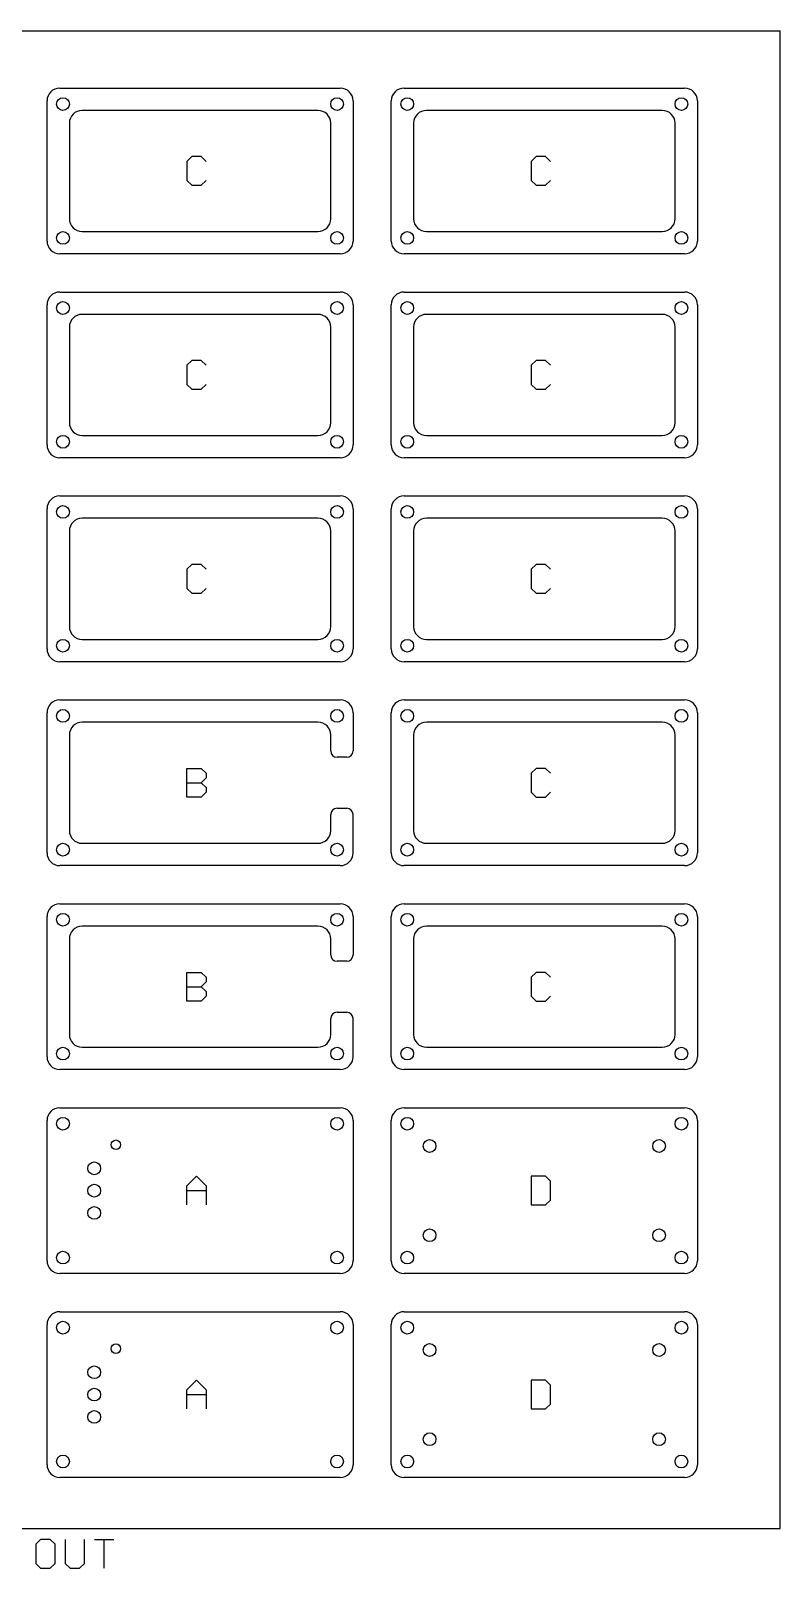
# Model space of a CAD drawing. Extents: x -2.6 to 11.8, y -0.4 to 11.8.
# Drawn here: x 5.87 to 11.75, y -0.31 to 11.75 of the extents above; entities that cross this region are included whole.
import ezdxf

# ---------------------------------------------------------------- set-up
doc = ezdxf.new("R2010")
doc.units = 0
for name, color, linetype in [('20', 7, 'CONTINUOUS'), ('47', 140, 'CONTINUOUS'), ('48', 82, 'CONTINUOUS')]:
    doc.layers.add(name, color=color, linetype=linetype)

msp = doc.modelspace()

# ---------------------------------------------------------------- linework, layer by layer
at = {"layer": '20'}
for p, q in [((6.1, 11.3), (8.3, 11.3)), ((8.8, 11.3), (11, 11.3)), ((6, 10.1), (6, 11.2)), ((8.125, 11.125), (6.275, 11.125)), ((8.4, 11.2), (8.4, 10.1)), ((8.7, 10.1), (8.7, 11.2)), ((10.825, 11.125), (8.975, 11.125)), ((11.1, 11.2), (11.1, 10.1)), ((6.175, 11.025), (6.175, 10.275)), ((8.225, 10.275), (8.225, 11.025)), ((8.875, 11.025), (8.875, 10.275)), ((10.925, 10.275), (10.925, 11.025)), ((6.275, 10.175), (8.125, 10.175)), ((8.975, 10.175), (10.825, 10.175)), ((8.3, 10), (6.1, 10)), ((11, 10), (8.8, 10)), ((6.1, 9.7), (8.3, 9.7)), ((8.8, 9.7), (11, 9.7)), ((6, 8.5), (6, 9.6)), ((8.4, 9.6), (8.4, 8.5)), ((8.7, 8.5), (8.7, 9.6)), ((11.1, 9.6), (11.1, 8.5)), ((6.175, 9.425), (6.175, 8.675)), ((8.125, 9.525), (6.275, 9.525)), ((8.225, 8.675), (8.225, 9.425)), ((8.875, 9.425), (8.875, 8.675)), ((10.825, 9.525), (8.975, 9.525)), ((10.925, 8.675), (10.925, 9.425)), ((6.275, 8.575), (8.125, 8.575)), ((8.975, 8.575), (10.825, 8.575)), ((8.3, 8.4), (6.1, 8.4)), ((11, 8.4), (8.8, 8.4)), ((6.1, 8.1), (8.3, 8.1)), ((8.8, 8.1), (11, 8.1)), ((6, 6.9), (6, 8)), ((8.4, 8), (8.4, 6.9)), ((8.7, 6.9), (8.7, 8)), ((11.1, 8), (11.1, 6.9)), ((8.125, 7.925), (6.275, 7.925)), ((10.825, 7.925), (8.975, 7.925)), ((6.175, 7.825), (6.175, 7.075)), ((8.225, 7.075), (8.225, 7.825)), ((8.875, 7.825), (8.875, 7.075)), ((10.925, 7.075), (10.925, 7.825)), ((6.275, 6.975), (8.125, 6.975)), ((8.975, 6.975), (10.825, 6.975)), ((8.3, 6.8), (6.1, 6.8)), ((11, 6.8), (8.8, 6.8)), ((6, 5.3), (6, 6.4)), ((6.1, 6.5), (8.3, 6.5)), ((8.4, 6.4), (8.4, 6.1)), ((8.7, 5.3), (8.7, 6.4)), ((8.8, 6.5), (11, 6.5)), ((11.1, 6.4), (11.1, 5.3)), ((8.125, 6.325), (6.275, 6.325)), ((10.825, 6.325), (8.975, 6.325)), ((6.175, 6.225), (6.175, 5.475)), ((8.225, 6.1), (8.225, 6.225)), ((8.875, 6.225), (8.875, 5.475)), ((10.925, 5.475), (10.925, 6.225)), ((8.35, 6.05), (8.275, 6.05)), ((8.225, 5.475), (8.225, 5.6)), ((8.275, 5.65), (8.35, 5.65)), ((8.4, 5.3), (8.4, 5.6)), ((6.275, 5.375), (8.125, 5.375)), ((8.975, 5.375), (10.825, 5.375)), ((8.3, 5.2), (6.1, 5.2)), ((11, 5.2), (8.8, 5.2)), ((6.1, 4.9), (8.3, 4.9)), ((8.8, 4.9), (11, 4.9)), ((6, 3.7), (6, 4.8)), ((8.125, 4.725), (6.275, 4.725)), ((8.4, 4.8), (8.4, 4.5)), ((8.7, 3.7), (8.7, 4.8)), ((10.825, 4.725), (8.975, 4.725)), ((11.1, 4.8), (11.1, 3.7)), ((6.175, 4.625), (6.175, 3.875)), ((8.225, 4.5), (8.225, 4.625)), ((8.875, 4.625), (8.875, 3.875)), ((10.925, 3.875), (10.925, 4.625)), ((8.35, 4.45), (8.275, 4.45)), ((8.225, 3.875), (8.225, 4)), ((8.275, 4.05), (8.35, 4.05)), ((8.4, 3.7), (8.4, 4)), ((6.275, 3.775), (8.125, 3.775)), ((8.975, 3.775), (10.825, 3.775)), ((8.3, 3.6), (6.1, 3.6)), ((11, 3.6), (8.8, 3.6)), ((6.1, 3.3), (8.3, 3.3)), ((8.8, 3.3), (11, 3.3)), ((6, 2.1), (6, 3.2)), ((8.4, 3.2), (8.4, 2.1)), ((8.7, 2.1), (8.7, 3.2)), ((11.1, 3.2), (11.1, 2.1)), ((8.3, 2), (6.1, 2)), ((11, 2), (8.8, 2)), ((6.1, 1.7), (8.3, 1.7)), ((8.8, 1.7), (11, 1.7)), ((6, 0.5), (6, 1.6)), ((8.4, 1.6), (8.4, 0.5)), ((8.7, 0.5), (8.7, 1.6)), ((11.1, 1.6), (11.1, 0.5)), ((8.3, 0.4), (6.1, 0.4)), ((11, 0.4), (8.8, 0.4))]:
    msp.add_line(p, q, dxfattribs=at)
for centre, radius in [((6.125, 11.175), 0.05), ((8.275, 11.175), 0.05), ((8.825, 11.175), 0.05), ((10.975, 11.175), 0.05), ((6.125, 10.125), 0.05), ((8.275, 10.125), 0.05), ((8.825, 10.125), 0.05), ((10.975, 10.125), 0.05), ((6.125, 9.575), 0.05), ((8.275, 9.575), 0.05), ((8.825, 9.575), 0.05), ((10.975, 9.575), 0.05), ((6.125, 8.525), 0.05), ((8.275, 8.525), 0.05), ((8.825, 8.525), 0.05), ((10.975, 8.525), 0.05), ((6.125, 7.975), 0.05), ((8.275, 7.975), 0.05), ((8.825, 7.975), 0.05), ((10.975, 7.975), 0.05), ((6.125, 6.925), 0.05), ((8.275, 6.925), 0.05), ((8.825, 6.925), 0.05), ((10.975, 6.925), 0.05), ((6.125, 6.375), 0.05), ((8.275, 6.375), 0.05), ((8.825, 6.375), 0.05), ((10.975, 6.375), 0.05), ((6.125, 5.325), 0.05), ((8.275, 5.325), 0.05), ((8.825, 5.325), 0.05), ((10.975, 5.325), 0.05), ((6.125, 4.775), 0.05), ((8.275, 4.775), 0.05), ((8.825, 4.775), 0.05), ((10.975, 4.775), 0.05), ((6.125, 3.725), 0.05), ((8.275, 3.725), 0.05), ((8.825, 3.725), 0.05), ((10.975, 3.725), 0.05), ((6.125, 3.175), 0.05), ((8.275, 3.175), 0.05), ((8.825, 3.175), 0.05), ((10.975, 3.175), 0.05), ((6.54, 3.01), 0.0375), ((9, 3), 0.05), ((10.8, 3), 0.05), ((6.37, 2.825), 0.05), ((6.37, 2.65), 0.05), ((6.37, 2.475), 0.05), ((9, 2.3), 0.05), ((10.8, 2.3), 0.05), ((6.125, 2.125), 0.05), ((8.275, 2.125), 0.05), ((8.825, 2.125), 0.05), ((10.975, 2.125), 0.05), ((6.125, 1.575), 0.05), ((8.275, 1.575), 0.05), ((8.825, 1.575), 0.05), ((10.975, 1.575), 0.05), ((6.54, 1.41), 0.0375), ((9, 1.4), 0.05), ((10.8, 1.4), 0.05), ((6.37, 1.225), 0.05), ((6.37, 1.05), 0.05), ((6.37, 0.875), 0.05), ((9, 0.7), 0.05), ((10.8, 0.7), 0.05), ((6.125, 0.525), 0.05), ((8.275, 0.525), 0.05), ((8.825, 0.525), 0.05), ((10.975, 0.525), 0.05)]:
    msp.add_circle(centre, radius, dxfattribs=at)
for centre, radius, start, end in [((6.1, 11.2), 0.1, 90, 180), ((8.3, 11.2), 0.1, 0, 90), ((8.8, 11.2), 0.1, 90, 180), ((11, 11.2), 0.1, 0, 90), ((6.275, 11.025), 0.1, 90, 180), ((8.125, 11.025), 0.1, 0, 90), ((8.975, 11.025), 0.1, 90, 180), ((10.825, 11.025), 0.1, 0, 90), ((6.275, 10.275), 0.1, 180, 270), ((8.125, 10.275), 0.1, 270, 0), ((8.975, 10.275), 0.1, 180, 270), ((10.825, 10.275), 0.1, 270, 0), ((6.1, 10.1), 0.1, 180, 270), ((8.3, 10.1), 0.1, 270, 0), ((8.8, 10.1), 0.1, 180, 270), ((11, 10.1), 0.1, 270, 0), ((6.1, 9.6), 0.1, 90, 180), ((8.3, 9.6), 0.1, 0, 90), ((8.8, 9.6), 0.1, 90, 180), ((11, 9.6), 0.1, 0, 90), ((6.275, 9.425), 0.1, 90, 180), ((8.125, 9.425), 0.1, 0, 90), ((8.975, 9.425), 0.1, 90, 180), ((10.825, 9.425), 0.1, 0, 90), ((6.275, 8.675), 0.1, 180, 270), ((8.125, 8.675), 0.1, 270, 0), ((8.975, 8.675), 0.1, 180, 270), ((10.825, 8.675), 0.1, 270, 0), ((6.1, 8.5), 0.1, 180, 270), ((8.3, 8.5), 0.1, 270, 0), ((8.8, 8.5), 0.1, 180, 270), ((11, 8.5), 0.1, 270, 0), ((6.1, 8), 0.1, 90, 180), ((8.3, 8), 0.1, 0, 90), ((8.8, 8), 0.1, 90, 180), ((11, 8), 0.1, 0, 90), ((6.275, 7.825), 0.1, 90, 180), ((8.125, 7.825), 0.1, 0, 90), ((8.975, 7.825), 0.1, 90, 180), ((10.825, 7.825), 0.1, 0, 90), ((6.275, 7.075), 0.1, 180, 270), ((8.125, 7.075), 0.1, 270, 0), ((8.975, 7.075), 0.1, 180, 270), ((10.825, 7.075), 0.1, 270, 0), ((6.1, 6.9), 0.1, 180, 270), ((8.3, 6.9), 0.1, 270, 0), ((8.8, 6.9), 0.1, 180, 270), ((11, 6.9), 0.1, 270, 0), ((6.1, 6.4), 0.1, 90, 180), ((8.3, 6.4), 0.1, 0, 90), ((8.8, 6.4), 0.1, 90, 180), ((11, 6.4), 0.1, 0, 90), ((6.275, 6.225), 0.1, 90, 180), ((8.125, 6.225), 0.1, 0, 90), ((8.975, 6.225), 0.1, 90, 180), ((10.825, 6.225), 0.1, 0, 90), ((8.275, 6.1), 0.05, 180, 270), ((8.35, 6.1), 0.05, 270, 0), ((8.275, 5.6), 0.05, 90, 180), ((8.35, 5.6), 0.05, 0, 90), ((6.275, 5.475), 0.1, 180, 270), ((8.125, 5.475), 0.1, 270, 0), ((8.975, 5.475), 0.1, 180, 270), ((10.825, 5.475), 0.1, 270, 0), ((6.1, 5.3), 0.1, 180, 270), ((8.3, 5.3), 0.1, 270, 0), ((8.8, 5.3), 0.1, 180, 270), ((11, 5.3), 0.1, 270, 0), ((6.1, 4.8), 0.1, 90, 180), ((8.3, 4.8), 0.1, 0, 90), ((8.8, 4.8), 0.1, 90, 180), ((11, 4.8), 0.1, 0, 90), ((6.275, 4.625), 0.1, 90, 180), ((8.125, 4.625), 0.1, 0, 90), ((8.975, 4.625), 0.1, 90, 180), ((10.825, 4.625), 0.1, 0, 90), ((8.275, 4.5), 0.05, 180, 270), ((8.35, 4.5), 0.05, 270, 0), ((8.275, 4), 0.05, 90, 180), ((8.35, 4), 0.05, 0, 90), ((6.275, 3.875), 0.1, 180, 270), ((8.125, 3.875), 0.1, 270, 0), ((8.975, 3.875), 0.1, 180, 270), ((10.825, 3.875), 0.1, 270, 0), ((6.1, 3.7), 0.1, 180, 270), ((8.3, 3.7), 0.1, 270, 0), ((8.8, 3.7), 0.1, 180, 270), ((11, 3.7), 0.1, 270, 0), ((6.1, 3.2), 0.1, 90, 180), ((8.3, 3.2), 0.1, 0, 90), ((8.8, 3.2), 0.1, 90, 180), ((11, 3.2), 0.1, 0, 90), ((6.1, 2.1), 0.1, 180, 270), ((8.3, 2.1), 0.1, 270, 0), ((8.8, 2.1), 0.1, 180, 270), ((11, 2.1), 0.1, 270, 0), ((6.1, 1.6), 0.1, 90, 180), ((8.3, 1.6), 0.1, 0, 90), ((8.8, 1.6), 0.1, 90, 180), ((11, 1.6), 0.1, 0, 90), ((6.1, 0.5), 0.1, 180, 270), ((8.3, 0.5), 0.1, 270, 0), ((8.8, 0.5), 0.1, 180, 270), ((11, 0.5), 0.1, 270, 0)]:
    msp.add_arc(centre, radius, start, end, dxfattribs=at)
at = {"layer": '47'}
for p, q in [((0, 11.75), (11.75, 11.75)), ((11.75, 0), (11.75, 11.75)), ((0, 0), (11.75, 0))]:
    msp.add_line(p, q, dxfattribs=at)
at = {"layer": '48'}
for p, q in [((7.134934, 10.762692), (7.097402, 10.72516)), ((7.209998, 10.762692), (7.134934, 10.762692)), ((7.24753, 10.72516), (7.209998, 10.762692)), ((9.834934, 10.762692), (9.797402, 10.72516)), ((9.909998, 10.762692), (9.834934, 10.762692)), ((9.94753, 10.72516), (9.909998, 10.762692)), ((7.097402, 10.72516), (7.097402, 10.575032)), ((9.797402, 10.72516), (9.797402, 10.575032)), ((7.097402, 10.575032), (7.134934, 10.5375)), ((7.134934, 10.5375), (7.209998, 10.5375)), ((7.209998, 10.5375), (7.24753, 10.575032)), ((9.797402, 10.575032), (9.834934, 10.5375)), ((9.834934, 10.5375), (9.909998, 10.5375)), ((9.909998, 10.5375), (9.94753, 10.575032)), ((7.134934, 9.162692), (7.097402, 9.12516)), ((7.097402, 9.12516), (7.097402, 8.975032)), ((7.209998, 9.162692), (7.134934, 9.162692)), ((7.24753, 9.12516), (7.209998, 9.162692)), ((9.834934, 9.162692), (9.797402, 9.12516)), ((9.797402, 9.12516), (9.797402, 8.975032)), ((9.909998, 9.162692), (9.834934, 9.162692)), ((9.94753, 9.12516), (9.909998, 9.162692)), ((7.097402, 8.975032), (7.134934, 8.9375)), ((7.134934, 8.9375), (7.209998, 8.9375)), ((7.209998, 8.9375), (7.24753, 8.975032)), ((9.797402, 8.975032), (9.834934, 8.9375)), ((9.834934, 8.9375), (9.909998, 8.9375)), ((9.909998, 8.9375), (9.94753, 8.975032)), ((7.134934, 7.562692), (7.097402, 7.52516)), ((7.097402, 7.52516), (7.097402, 7.375032)), ((7.209998, 7.562692), (7.134934, 7.562692)), ((7.24753, 7.52516), (7.209998, 7.562692)), ((9.834934, 7.562692), (9.797402, 7.52516)), ((9.797402, 7.52516), (9.797402, 7.375032)), ((9.909998, 7.562692), (9.834934, 7.562692)), ((9.94753, 7.52516), (9.909998, 7.562692)), ((7.097402, 7.375032), (7.134934, 7.3375)), ((7.209998, 7.3375), (7.24753, 7.375032)), ((9.797402, 7.375032), (9.834934, 7.3375)), ((9.909998, 7.3375), (9.94753, 7.375032)), ((7.134934, 7.3375), (7.209998, 7.3375)), ((9.834934, 7.3375), (9.909998, 7.3375)), ((7.097402, 5.7375), (7.097402, 5.962692)), ((7.097402, 5.962692), (7.209998, 5.962692)), ((7.209998, 5.962692), (7.24753, 5.92516)), ((7.24753, 5.92516), (7.24753, 5.887628)), ((9.834934, 5.962692), (9.797402, 5.92516)), ((9.797402, 5.92516), (9.797402, 5.775032)), ((9.909998, 5.962692), (9.834934, 5.962692)), ((9.94753, 5.92516), (9.909998, 5.962692)), ((7.097402, 5.850096), (7.209998, 5.850096)), ((7.24753, 5.887628), (7.209998, 5.850096)), ((7.209998, 5.850096), (7.24753, 5.812564)), ((7.24753, 5.812564), (7.24753, 5.775032)), ((7.209998, 5.7375), (7.097402, 5.7375)), ((7.24753, 5.775032), (7.209998, 5.7375)), ((9.797402, 5.775032), (9.834934, 5.7375)), ((9.834934, 5.7375), (9.909998, 5.7375)), ((9.909998, 5.7375), (9.94753, 5.775032)), ((7.097402, 4.1375), (7.097402, 4.362692)), ((7.097402, 4.362692), (7.209998, 4.362692)), ((7.209998, 4.362692), (7.24753, 4.32516)), ((9.834934, 4.362692), (9.797402, 4.32516)), ((9.909998, 4.362692), (9.834934, 4.362692)), ((9.94753, 4.32516), (9.909998, 4.362692)), ((7.097402, 4.250096), (7.209998, 4.250096)), ((7.24753, 4.287628), (7.209998, 4.250096)), ((7.209998, 4.250096), (7.24753, 4.212564)), ((7.24753, 4.32516), (7.24753, 4.287628)), ((9.797402, 4.32516), (9.797402, 4.175032)), ((7.209998, 4.1375), (7.097402, 4.1375)), ((7.24753, 4.175032), (7.209998, 4.1375)), ((7.24753, 4.212564), (7.24753, 4.175032)), ((9.797402, 4.175032), (9.834934, 4.1375)), ((9.834934, 4.1375), (9.909998, 4.1375)), ((9.909998, 4.1375), (9.94753, 4.175032)), ((7.097402, 2.687628), (7.172466, 2.762692)), ((7.097402, 2.5375), (7.097402, 2.687628)), ((7.172466, 2.762692), (7.24753, 2.687628)), ((7.24753, 2.687628), (7.24753, 2.5375)), ((9.797402, 2.762692), (9.797402, 2.5375)), ((9.909998, 2.762692), (9.797402, 2.762692)), ((9.94753, 2.72516), (9.909998, 2.762692)), ((9.94753, 2.575032), (9.94753, 2.72516)), ((7.097402, 2.650096), (7.24753, 2.650096)), ((9.797402, 2.5375), (9.909998, 2.5375)), ((9.909998, 2.5375), (9.94753, 2.575032)), ((7.097402, 1.087628), (7.172466, 1.162692)), ((7.097402, 0.9375), (7.097402, 1.087628)), ((7.172466, 1.162692), (7.24753, 1.087628)), ((7.24753, 1.087628), (7.24753, 0.9375)), ((9.797402, 1.162692), (9.797402, 0.9375)), ((9.909998, 1.162692), (9.797402, 1.162692)), ((9.94753, 1.12516), (9.909998, 1.162692)), ((9.94753, 0.975032), (9.94753, 1.12516)), ((7.097402, 1.050096), (7.24753, 1.050096)), ((9.909998, 0.9375), (9.94753, 0.975032)), ((9.797402, 0.9375), (9.909998, 0.9375)), ((5.950032, -0.087308), (5.9125, -0.12484)), ((6.025096, -0.087308), (5.950032, -0.087308)), ((6.062628, -0.12484), (6.025096, -0.087308)), ((6.142697, -0.087308), (6.142697, -0.274968)), ((6.292825, -0.274968), (6.292825, -0.087308)), ((6.372893, -0.087308), (6.523022, -0.087308)), ((6.447958, -0.3125), (6.447958, -0.087308)), ((5.9125, -0.12484), (5.9125, -0.274968)), ((6.062628, -0.274968), (6.062628, -0.12484)), ((5.9125, -0.274968), (5.950032, -0.3125)), ((5.950032, -0.3125), (6.025096, -0.3125)), ((6.025096, -0.3125), (6.062628, -0.274968)), ((6.142697, -0.274968), (6.180229, -0.3125)), ((6.180229, -0.3125), (6.255293, -0.3125)), ((6.255293, -0.3125), (6.292825, -0.274968))]:
    msp.add_line(p, q, dxfattribs=at)

doc.saveas('drawing.dxf')
